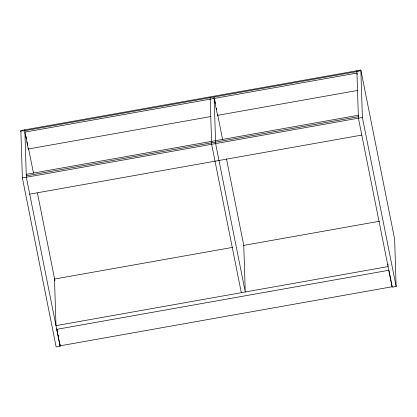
<?xml version="1.0" encoding="UTF-8"?>
<svg xmlns="http://www.w3.org/2000/svg" width="417" height="417" viewBox="0 0 417 417"><rect width="100%" height="100%" fill="white"/><g stroke="black" fill="none" stroke-linecap="round" stroke-linejoin="round"><path stroke-width="0.63" d="M60.048 344.291L60.111 346.24L56.144 346.944L22.377 177.955L20.85 130.531L360.856 70.056L394.623 239.045L396.15 286.469L392.183 287.172L358.417 118.183L356.889 70.76M357.213 74.299L356.962 73.048L24.89 132.116L28.267 149.015L210.971 116.515M217.382 115.373L357.776 90.406M26.25 174.337L358.323 115.274M26.297 175.797L358.37 116.729M22.377 177.955L362.383 117.479L360.856 70.056M29.722 194.15L361.794 135.082M388.065 266.578L55.998 325.646L54.497 279.051L232.712 247.354M243.611 245.415L379.517 221.239M56.733 329.341L388.806 270.273M362.383 117.479L396.15 286.469M388.92 270.482L392.168 286.755L60.1 345.823L56.722 328.924M214.755 100.179L215.391 103.364M216.407 108.456L216.663 109.728M217.679 114.826L222.642 139.664M226.462 158.768L243.768 245.384L245.269 291.978L215.615 143.584L214.114 96.994M214.161 98.448L217.538 115.347M241.302 292.682L211.648 144.292L210.147 97.698M28.637 148.958L33.48 173.191M37.431 192.956L54.888 280.323M25.844 135.666L26.469 138.793M27.095 141.926L27.72 145.053M54.497 279.051L54.867 280.902M20.85 130.531L21.105 131.808M57.051 329.347L57.301 330.598M58.302 335.607L58.552 336.858M59.553 341.862L59.803 343.118M60.111 346.24L26.344 177.251L24.817 129.828M387.982 263.987L388.024 265.285M359.157 70.358L359.183 71.187L22.575 131.063L22.549 130.229M28.236 148.045L28.267 149.015"/></g></svg>
